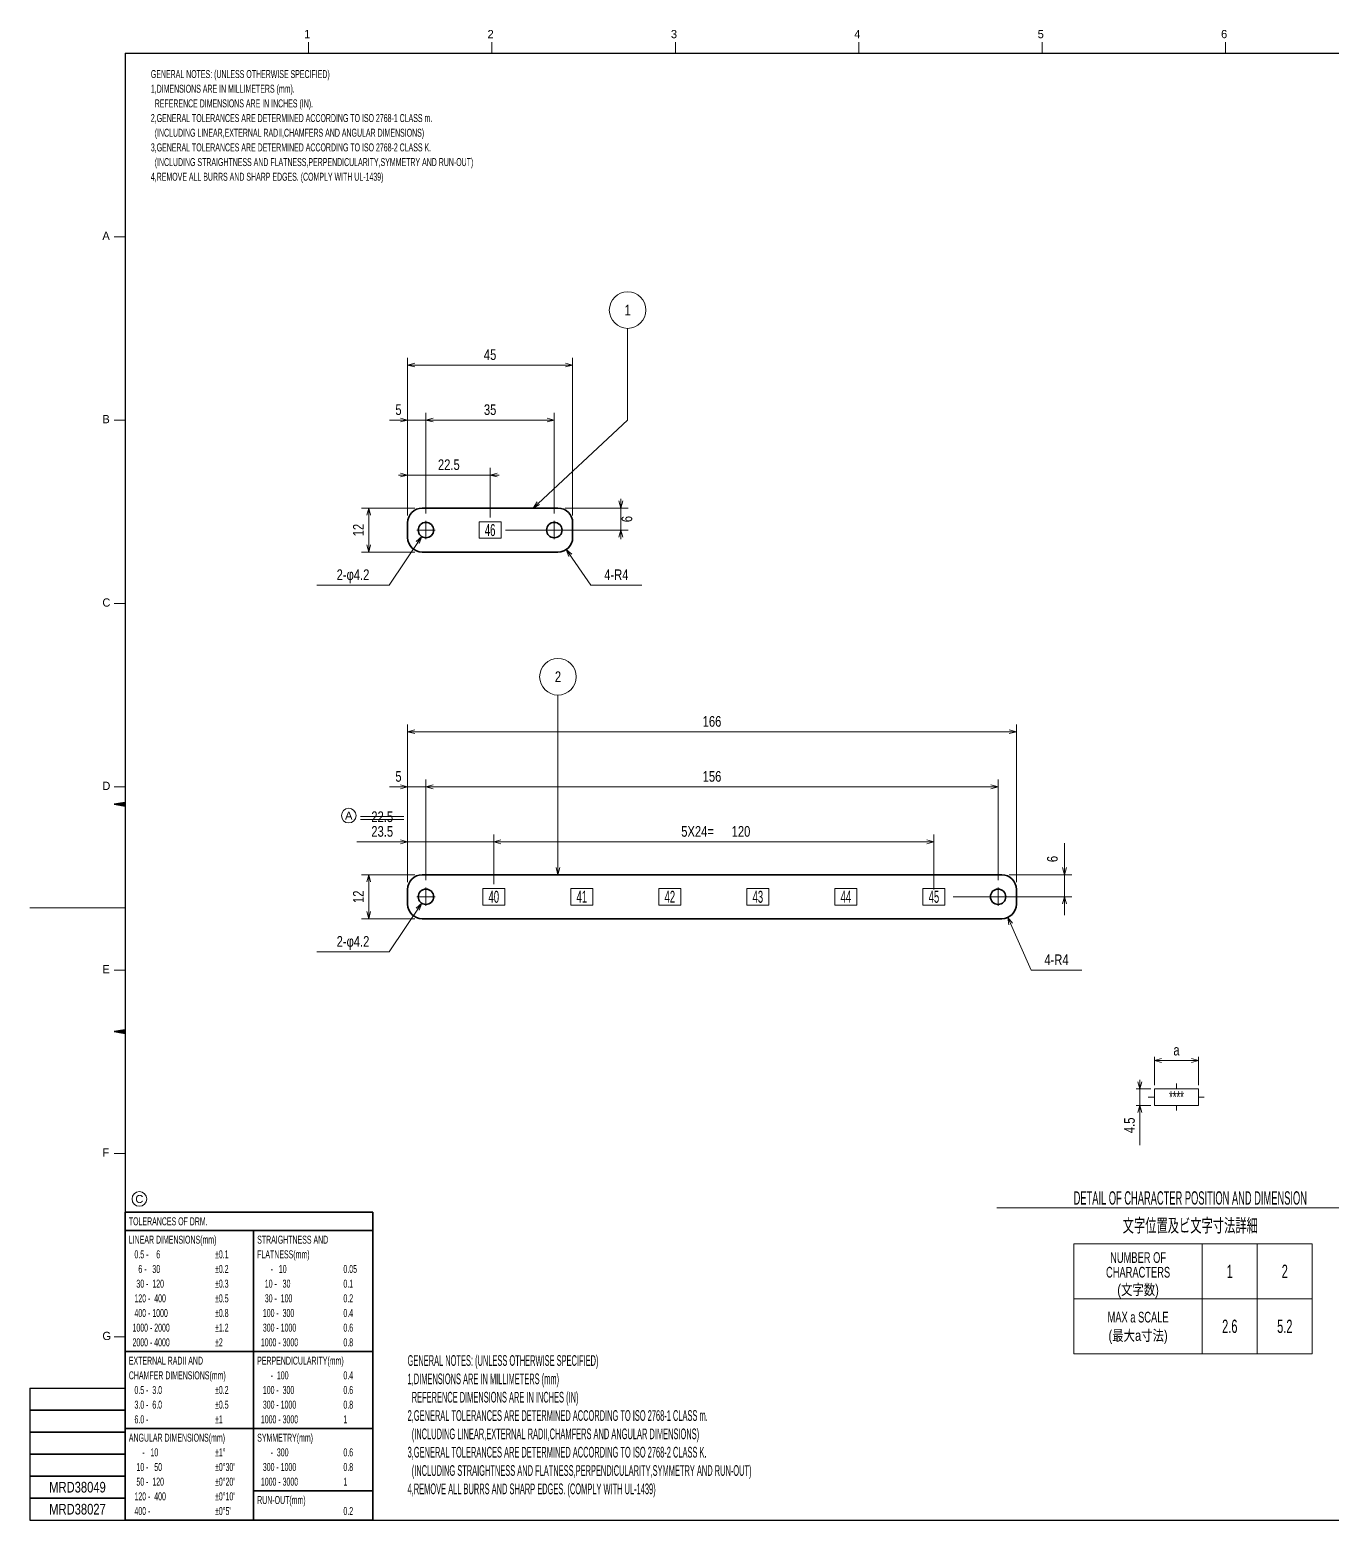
# Model space of a CAD drawing. Header units: millimetres. Extents: x 7 to 587, y 2 to 418.
# Drawn here: x 7 to 362.1, y 10 to 416.4 of the extents above; entities that cross this region are included whole.
import ezdxf
from ezdxf.enums import TextEntityAlignment as Align

# ---------------------------------------------------------------- set-up
doc = ezdxf.new("R2010")
doc.units = ezdxf.units.MM
doc.linetypes.add('DASHDOT', pattern=[25.3, 12.7, -6.3, 0, -6.3])
doc.linetypes.add('DIVIDE', pattern=[31.6, 12.7, -6.3, 0, -6.3, 0, -6.3])
for name, color, linetype in [('GR1_03', 7, 'Continuous'), ('GR1_08', 7, 'Continuous'), ('GR1_15', 7, 'Continuous'), ('GR1_16', 7, 'Continuous'), ('図面枠C7M', 7, 'Continuous'), ('表題、部品表_01', 7, 'Continuous'), ('表題、部品表_訂正', 7, 'Continuous')]:
    doc.layers.add(name, color=color, linetype=linetype)
doc.styles.add('HG丸ｺﾞｼｯｸM-PRO', font='')
doc.styles.get('HG丸ｺﾞｼｯｸM-PRO').set_extended_font_data('HG丸ｺﾞｼｯｸM-PRO')

# ---------------------------------------------------------------- blocks, each defined once
blk = doc.blocks.new('BLKF024')
at = {"layer": '図面枠C7M', "color": 3, "linetype": 'Continuous', "lineweight": 35}
for p, q in [((30.067393, 143.236108), (30.09438, 143.263095)), ((30.188706, 143.216), (30.264271, 143.291564)), ((30.310019, 143.195891), (30.434161, 143.320033)), ((30.431331, 143.175782), (30.604052, 143.348503)), ((30.552644, 143.155673), (30.773942, 143.376972)), ((30.673956, 143.135565), (30.943833, 143.405441)), ((30.795269, 143.115456), (31.113723, 143.43391)), ((30.916582, 143.095347), (31.283614, 143.462379)), ((31.037894, 143.075238), (31.453504, 143.490848)), ((31.159207, 143.05513), (31.623395, 143.519317)), ((31.280519, 143.035021), (31.793285, 143.547787)), ((31.401832, 143.014912), (31.963176, 143.576256)), ((31.523145, 142.994803), (32.133066, 143.604725)), ((31.644457, 142.974695), (32.302957, 143.633194)), ((31.76577, 142.954586), (32.472847, 143.661663)), ((31.887082, 142.934477), (32.642738, 143.690132)), ((32.008395, 142.914368), (32.812628, 143.718601)), ((32.129708, 142.894259), (32.982519, 143.747071)), ((32.25102, 142.874151), (33, 143.62313)), ((32.372333, 142.854042), (33, 143.481709)), ((32.493645, 142.833933), (33, 143.340288)), ((32.614958, 142.813824), (33, 143.198866)), ((32.736271, 142.793716), (33, 143.057445)), ((32.857583, 142.773607), (33, 142.916024)), ((32.978896, 142.753498), (33, 142.774602))]:
    blk.add_line(p, q, dxfattribs=at)
blk = doc.blocks.new('BLKF025')
at = {"layer": '図面枠C7M', "color": 3, "linetype": 'Continuous', "lineweight": 35}
for p, q in [((30.067393, 205.236108), (30.09438, 205.263095)), ((30.188706, 205.216), (30.264271, 205.291564)), ((30.310019, 205.195891), (30.434161, 205.320033)), ((30.431331, 205.175782), (30.604052, 205.348503)), ((30.552644, 205.155673), (30.773942, 205.376972)), ((30.673956, 205.135565), (30.943833, 205.405441)), ((30.795269, 205.115456), (31.113723, 205.43391)), ((30.916582, 205.095347), (31.283614, 205.462379)), ((31.037894, 205.075238), (31.453504, 205.490848)), ((31.159207, 205.05513), (31.623395, 205.519317)), ((31.280519, 205.035021), (31.793285, 205.547787)), ((31.401832, 205.014912), (31.963176, 205.576256)), ((31.523145, 204.994803), (32.133066, 205.604725)), ((31.644457, 204.974695), (32.302957, 205.633194)), ((31.76577, 204.954586), (32.472847, 205.661663)), ((31.887082, 204.934477), (32.642738, 205.690132)), ((32.008395, 204.914368), (32.812628, 205.718601)), ((32.129708, 204.894259), (32.982519, 205.747071)), ((32.25102, 204.874151), (33, 205.62313)), ((32.372333, 204.854042), (33, 205.481709)), ((32.493645, 204.833933), (33, 205.340288)), ((32.614958, 204.813824), (33, 205.198866)), ((32.736271, 204.793716), (33, 205.057445)), ((32.857583, 204.773607), (33, 204.916024)), ((32.978896, 204.753498), (33, 204.774602))]:
    blk.add_line(p, q, dxfattribs=at)
blk = doc.blocks.new('BLKF023')
at = {"layer": '図面枠C7M', "color": 4, "linetype": 'Continuous', "lineweight": 13}
for p, q in [((83, 413), (83, 410)), ((133, 413), (133, 410)), ((183, 413), (183, 410)), ((233, 413), (233, 410)), ((283, 413), (283, 410)), ((333, 413), (333, 410)), ((30, 360), (33, 360)), ((30, 310), (33, 310)), ((30, 260), (33, 260)), ((30, 210), (33, 210)), ((7, 177), (33, 177)), ((30, 160), (33, 160)), ((30, 110), (33, 110)), ((30, 60), (33, 60))]:
    blk.add_line(p, q, dxfattribs=at)
at = {"layer": '図面枠C7M', "color": 2, "linetype": 'Continuous', "lineweight": 25}
for p, q in [((33, 410), (587, 410)), ((33, 410), (33, 10)), ((7, 46), (7, 10)), ((7, 46), (33, 46)), ((7, 10), (587, 10))]:
    blk.add_line(p, q, dxfattribs=at)
at = {"layer": '図面枠C7M', "color": 3, "linetype": 'Continuous', "lineweight": 35}
for p, q in [((33, 205.75), (30, 205.25)), ((30, 205.25), (33, 204.75)), ((33, 143.75), (30, 143.25)), ((30, 143.25), (33, 142.75)), ((7, 40), (33, 40)), ((7, 34), (33, 34)), ((7, 28), (33, 28)), ((7, 22), (33, 22)), ((7, 16), (33, 16))]:
    blk.add_line(p, q, dxfattribs=at)
for name in ['BLKF025', 'BLKF024']:
    blk.add_blockref(name, (0, 0), dxfattribs=at)
at = {"layer": '図面枠C7M', "color": 4, "linetype": 'Continuous', "lineweight": 13, "style": 'HG丸ｺﾞｼｯｸM-PRO'}
for s, width, p in [('1', 1.003994, (81.79, 413.45)), ('2', 1.003994, (131.79, 413.45)), ('3', 1.003994, (181.79, 413.45)), ('4', 1.003994, (231.79, 413.45)), ('5', 1.003994, (281.79, 413.45)), ('6', 1.003994, (331.79, 413.45)), ('A', 1.002405, (26.79, 358.45)), ('B', 1.004704, (26.79, 308.45)), ('D', 1.002334, (26.79, 208.45)), ('E', 1.001589, (26.79, 158.45)), ('F', 0.998986, (26.79, 108.45)), ('G', 1.003714, (26.79, 58.45))]:
    blk.add_text(s, height=2.25, dxfattribs=dict(at, width=width)).set_placement(p, align=Align.BOTTOM_LEFT)
at = {"layer": '図面枠C7M', "color": 3, "linetype": 'Continuous', "lineweight": 35, "style": 'HG丸ｺﾞｼｯｸM-PRO', "width": 1.001214}
blk.add_text('C', height=2.25, dxfattribs=at).set_placement((26.79, 258.45), align=Align.BOTTOM_LEFT)
blk = doc.blocks.new('BLKF028')
at = {"layer": '表題、部品表_01', "color": 4, "linetype": 'DIVIDE', "lineweight": 13}
for p, q in [((313.64, 127.62), (325.64, 127.62)), ((313.64, 123.12), (313.64, 127.62)), ((325.64, 127.62), (325.64, 123.12)), ((325.64, 123.12), (313.64, 123.12))]:
    blk.add_line(p, q, dxfattribs=at)
blk = doc.blocks.new('BLKF027')
at = {"layer": '表題、部品表_01', "color": 4, "linetype": 'DASHDOT', "lineweight": 13}
for p, q in [((319.64, 129.12), (319.64, 127.62)), ((313.64, 125.37), (311.9, 125.37)), ((319.64, 123.12), (319.64, 121.73)), ((327.17, 125.37), (325.64, 125.37))]:
    blk.add_line(p, q, dxfattribs=at)
at = {"layer": '表題、部品表_01', "color": 4, "linetype": 'DIVIDE', "lineweight": 13}
blk.add_blockref('BLKF028', (0, 0), dxfattribs=at)
blk = doc.blocks.new('FXTIP_ARROW_S')
at = {"color": 0, "linetype": 'Continuous', "lineweight": -2}
for q in [(-1, 0), (-0.97, 0.26), (-0.97, -0.26)]:
    blk.add_line((0, 0), q, dxfattribs=at)
blk = doc.blocks.new('FXTIP_ARROW_E')
at = {"color": 0, "linetype": 'Continuous', "lineweight": -2}
for q in [(-1, 0), (-0.97, 0.26), (-0.97, -0.26)]:
    blk.add_line((0, 0), q, dxfattribs=at)
blk = doc.blocks.new('BLKF029')
at = {"layer": '表題、部品表_01', "color": 4, "linetype": 'Continuous', "lineweight": 13}
for p, q in [((291.67, 85.37), (356.67, 85.37)), ((291.67, 85.37), (291.67, 55.37)), ((326.67, 85.37), (326.67, 55.37)), ((341.67, 85.37), (341.67, 55.37)), ((356.67, 85.37), (356.67, 55.37)), ((291.67, 70.37), (356.67, 70.37)), ((291.67, 55.37), (356.67, 55.37))]:
    blk.add_line(p, q, dxfattribs=at)
at = {"layer": '表題、部品表_01', "color": 3, "linetype": 'Continuous', "lineweight": 35, "style": 'HG丸ｺﾞｼｯｸM-PRO'}
for s, height, width, p in [('NUMBER OF', 2.909, 0.652209, (309.17, 81.62)), ('CHARACTERS', 2.909, 0.652208, (309.17, 77.62)), ('(文字数)', 2.909, 0.781847, (309.17, 72.87)), ('MAX a SCALE', 2.9091, 0.651872, (309.17, 65.37)), ('(最大a寸法)', 2.909, 0.781984, (309.17, 60.37))]:
    blk.add_text(s, height=height, dxfattribs=dict(at, width=width)).set_placement(p, align=Align.MIDDLE_CENTER)
blk = doc.blocks.new('BLKF037')
at = {"layer": 'GR1_08', "color": 3, "linetype": 'Continuous', "lineweight": 35}
for p, q in [((114, 186), (272, 186)), ((110, 178), (110, 182)), ((276, 178), (276, 182)), ((114, 174), (272, 174))]:
    blk.add_line(p, q, dxfattribs=at)
for centre in [(115, 180), (271, 180)]:
    blk.add_circle(centre, 2.1, dxfattribs=at)
for centre, start, end in [((114, 182), 90, 180), ((272, 182), 360, 90), ((114, 178), 180, 270), ((272, 178), 270, 360)]:
    blk.add_arc(centre, 4, start, end, dxfattribs=at)
blk = doc.blocks.new('BLKF038')
at = {"layer": 'GR1_03', "color": 4, "linetype": 'DIVIDE', "lineweight": 13}
for p, q in [((136.5, 182.25), (130.5, 182.25)), ((130.5, 182.25), (130.5, 177.75)), ((136.5, 177.75), (136.5, 182.25)), ((130.5, 177.75), (136.5, 177.75))]:
    blk.add_line(p, q, dxfattribs=at)
blk = doc.blocks.new('BLKF039')
at = {"layer": 'GR1_03', "color": 4, "linetype": 'DIVIDE', "lineweight": 13}
for p, q in [((160.5, 182.25), (154.5, 182.25)), ((154.5, 182.25), (154.5, 177.75)), ((160.5, 177.75), (160.5, 182.25)), ((154.5, 177.75), (160.5, 177.75))]:
    blk.add_line(p, q, dxfattribs=at)
blk = doc.blocks.new('BLKF040')
at = {"layer": 'GR1_03', "color": 4, "linetype": 'DIVIDE', "lineweight": 13}
for p, q in [((184.5, 182.25), (178.5, 182.25)), ((178.5, 182.25), (178.5, 177.75)), ((184.5, 177.75), (184.5, 182.25)), ((178.5, 177.75), (184.5, 177.75))]:
    blk.add_line(p, q, dxfattribs=at)
blk = doc.blocks.new('BLKF041')
at = {"layer": 'GR1_03', "color": 4, "linetype": 'DIVIDE', "lineweight": 13}
for p, q in [((208.5, 182.25), (202.5, 182.25)), ((202.5, 182.25), (202.5, 177.75)), ((208.5, 177.75), (208.5, 182.25)), ((202.5, 177.75), (208.5, 177.75))]:
    blk.add_line(p, q, dxfattribs=at)
blk = doc.blocks.new('BLKF042')
at = {"layer": 'GR1_03', "color": 4, "linetype": 'DIVIDE', "lineweight": 13}
for p, q in [((232.5, 182.25), (226.5, 182.25)), ((226.5, 182.25), (226.5, 177.75)), ((232.5, 177.75), (232.5, 182.25)), ((226.5, 177.75), (232.5, 177.75))]:
    blk.add_line(p, q, dxfattribs=at)
blk = doc.blocks.new('BLKF043')
at = {"layer": 'GR1_03', "color": 4, "linetype": 'DIVIDE', "lineweight": 13}
for p, q in [((256.5, 182.25), (250.5, 182.25)), ((250.5, 182.25), (250.5, 177.75)), ((256.5, 177.75), (256.5, 182.25)), ((250.5, 177.75), (256.5, 177.75))]:
    blk.add_line(p, q, dxfattribs=at)
blk = doc.blocks.new('BLKF044')
at = {"layer": 'GR1_08', "color": 3, "linetype": 'Continuous', "lineweight": 35}
for p, q in [((114, 286), (151, 286)), ((110, 278), (110, 282)), ((155, 278), (155, 282)), ((114, 274), (151, 274))]:
    blk.add_line(p, q, dxfattribs=at)
for centre in [(115, 280), (150, 280)]:
    blk.add_circle(centre, 2.1, dxfattribs=at)
for centre, start, end in [((114, 282), 90, 180), ((151, 282), 360, 90), ((114, 278), 180, 270), ((151, 278), 270, 360)]:
    blk.add_arc(centre, 4, start, end, dxfattribs=at)
blk = doc.blocks.new('BLKF045')
at = {"layer": 'GR1_03', "color": 4, "linetype": 'DIVIDE', "lineweight": 13}
for p, q in [((135.5, 282.25), (129.5, 282.25)), ((129.5, 282.25), (129.5, 277.75)), ((135.5, 277.75), (135.5, 282.25)), ((129.5, 277.75), (135.5, 277.75))]:
    blk.add_line(p, q, dxfattribs=at)
blk = doc.blocks.new('BLKF046')
at = {"layer": '表題、部品表_訂正', "color": 4, "linetype": 'Continuous', "lineweight": 13}
blk.add_circle((93.96, 202.14), 2, dxfattribs=at)
at = {"layer": '表題、部品表_訂正', "color": 4, "linetype": 'Continuous', "lineweight": 13, "style": 'HG丸ｺﾞｼｯｸM-PRO', "width": 1.042301}
blk.add_text('A', height=2.18, dxfattribs=at).set_placement((93.96, 202.14), align=Align.MIDDLE_CENTER)
blk = doc.blocks.new('BLKF049')
at = {"layer": '図面枠C7M', "color": 3, "linetype": 'Continuous', "lineweight": 35}
for p, q in [((33, 94), (100.5, 94)), ((33, 94), (33, 10)), ((100.5, 10), (100.5, 94)), ((33, 89), (100.5, 89)), ((68, 10), (68, 89)), ((33, 56), (68, 56)), ((68, 56), (100.5, 56)), ((33, 35), (68, 35)), ((68, 35), (100.5, 35)), ((68, 18), (100.5, 18)), ((33, 10), (100.5, 10))]:
    blk.add_line(p, q, dxfattribs=at)
at = {"layer": '図面枠C7M', "color": 4, "linetype": 'Continuous', "lineweight": 13, "style": 'HG丸ｺﾞｼｯｸM-PRO'}
for s, height, width, p in [('TOLERANCES OF DRM.', 2.1818, 0.522208, (34, 91.5)), ('LINEAR DIMENSIONS(mm)', 2.1818, 0.521664, (34, 86.5)), ('STRAIGHTNESS AND', 2.1818, 0.521949, (69, 86.5)), (' 0.5 -    6', 2.1818, 0.524049, (35, 82.5)), ('±0.1', 2.182, 0.52198, (57.5, 82.5)), ('FLATNESS(mm)', 2.1818, 0.521994, (69, 82.5)), ('   6 -   30', 2.1818, 0.52397, (35, 78.5)), ('±0.2', 2.182, 0.52198, (57.5, 78.5)), ('     -   10', 2.1818, 0.524651, (70, 78.5)), ('0.05', 2.182, 0.52205, (92.5, 78.5)), ('  30 -  120', 2.1818, 0.522893, (35, 74.5)), ('±0.3', 2.182, 0.52198, (57.5, 74.5)), ('  10 -   30', 2.1818, 0.523391, (70, 74.5)), ('0.1', 2.182, 0.522424, (92.5, 74.5)), (' 120 -  400', 2.1818, 0.52246, (35, 70.5)), ('±0.5', 2.182, 0.52198, (57.5, 70.5)), ('  30 -  100', 2.1818, 0.522893, (70, 70.5)), ('0.2', 2.182, 0.522424, (92.5, 70.5)), (' 400 - 1000', 2.1818, 0.52208, (35, 66.5)), ('±0.8', 2.182, 0.52198, (57.5, 66.5)), (' 100 -  300', 2.1818, 0.52246, (70, 66.5)), ('0.4', 2.182, 0.522424, (92.5, 66.5)), ('1000 - 2000', 2.1818, 0.521744, (35, 62.5)), ('±1.2', 2.182, 0.52198, (57.5, 62.5)), (' 300 - 1000', 2.1818, 0.52208, (70, 62.5)), ('0.6', 2.182, 0.522424, (92.5, 62.5)), ('2000 - 4000', 2.1818, 0.521744, (35, 58.5)), ('±2', 2.182, 0.521216, (57.5, 58.5)), ('1000 - 3000', 2.1818, 0.521744, (70, 58.5)), ('0.8', 2.182, 0.522424, (92.5, 58.5)), ('EXTERNAL RADII AND', 2.1818, 0.522426, (34, 53.5)), ('PERPENDICULARITY(mm)', 2.1818, 0.521822, (69, 53.5)), ('CHAMFER DIMENSIONS(mm)', 2.1818, 0.521615, (34, 49.5)), ('     -  100', 2.1818, 0.52397, (70, 49.5)), ('0.4', 2.182, 0.522424, (92.5, 49.5)), (' 0.5 -  3.0', 2.1818, 0.523514, (35, 45.5)), ('±0.2', 2.182, 0.52198, (57.5, 45.5)), (' 100 -  300', 2.1818, 0.52246, (70, 45.5)), ('0.6', 2.182, 0.522424, (92.5, 45.5)), (' 3.0 -  6.0', 2.1818, 0.523514, (35, 41.5)), ('±0.5', 2.182, 0.52198, (57.5, 41.5)), (' 300 - 1000', 2.1818, 0.52208, (70, 41.5)), ('0.8', 2.182, 0.522424, (92.5, 41.5)), (' 6.0 -', 2.182, 0.523279, (35, 37.5)), ('±1', 2.182, 0.521216, (57.5, 37.5)), ('1000 - 3000', 2.1818, 0.521744, (70, 37.5)), ('1', 2.18, 0.521199, (92.5, 37.5)), ('ANGULAR DIMENSIONS(mm)', 2.1818, 0.521887, (34, 32.5)), ('SYMMETRY(mm)', 2.1818, 0.521222, (69, 32.5)), ('     -   10', 2.1818, 0.524651, (35, 28.5)), ('±1°', 2.182, 0.52122, (57.5, 28.5)), ('     -  300', 2.1818, 0.52397, (70, 28.5)), ('0.6', 2.182, 0.522424, (92.5, 28.5)), ('  10 -   50', 2.1818, 0.523391, (35, 24.5)), ("±0°30'", 2.182, 0.521679, (57.5, 24.5)), (' 300 - 1000', 2.1818, 0.52208, (70, 24.5)), ('0.8', 2.182, 0.522424, (92.5, 24.5)), ('  50 -  120', 2.1818, 0.522893, (35, 20.5)), ("±0°20'", 2.182, 0.521679, (57.5, 20.5)), ('1000 - 3000', 2.1818, 0.521744, (70, 20.5)), ('1', 2.18, 0.521199, (92.5, 20.5)), (' 120 -  400', 2.1818, 0.52246, (35, 16.5)), ("±0°10'", 2.182, 0.521679, (57.5, 16.5)), ('RUN-OUT(mm)', 2.1818, 0.521162, (69, 15.5)), (' 400 -', 2.182, 0.52234, (35, 12.5)), ("±0°5'", 2.182, 0.521776, (57.5, 12.5)), ('0.2', 2.182, 0.522424, (92.5, 12.5))]:
    blk.add_text(s, height=height, dxfattribs=dict(at, width=width)).set_placement(p, align=Align.MIDDLE_LEFT)
blk = doc.blocks.new('BLKF050')
at = {"layer": '表題、部品表_訂正', "color": 4, "linetype": 'Continuous', "lineweight": 13}
blk.add_circle((36.87, 97.59), 2, dxfattribs=at)
at = {"layer": '表題、部品表_訂正', "color": 4, "linetype": 'Continuous', "lineweight": 13, "style": 'HG丸ｺﾞｼｯｸM-PRO', "width": 1.042931}
blk.add_text('C', height=2.18, dxfattribs=at).set_placement((36.87, 97.59), align=Align.MIDDLE_CENTER)

msp = doc.modelspace()

# ---------------------------------------------------------------- linework, layer by layer
at = {"layer": 'GR1_08', "color": 4, "linetype": 'DASHDOT', "lineweight": 13}
for p, q in [((115, 277.5), (115, 282.5)), ((150, 277.5), (150, 282.5)), ((117.5, 280), (112.5, 280)), ((152.5, 280), (147.5, 280)), ((117.5, 180), (112.5, 180)), ((115, 177.5), (115, 182.5)), ((273.5, 180), (268.5, 180)), ((271, 177.5), (271, 182.5))]:
    msp.add_line(p, q, dxfattribs=at)
at = {"layer": 'GR1_15', "color": 4, "linetype": 'Continuous', "lineweight": 13}
for p, q in [((170, 310), (170, 335)), ((144.23, 286), (170, 310)), ((151, 186), (151, 235))]:
    msp.add_line(p, q, dxfattribs=at)
for centre in [(170, 340), (151, 240)]:
    msp.add_circle(centre, 5, dxfattribs=at)
at = {"layer": 'GR1_16', "color": 4, "linetype": 'Continuous', "lineweight": 13}
for p, q in [((110, 284), (110, 327)), ((155, 284), (155, 327)), ((110, 325), (155, 325)), ((105.04, 310), (110, 310)), ((110, 284), (110, 312)), ((110, 310), (115, 310)), ((115, 284.5), (115, 312)), ((115, 310), (150, 310)), ((150, 284.5), (150, 312)), ((110, 284), (110, 297)), ((132.5, 283.4), (132.5, 297)), ((107.5, 295), (110, 295)), ((110, 295), (132.5, 295)), ((132.5, 295), (135, 295)), ((112, 286), (97.41, 286)), ((99.41, 274), (99.41, 286)), ((153, 286), (170.12, 286)), ((168.12, 286), (168.12, 288.5)), ((168.12, 280), (168.12, 286)), ((113.84, 278.25), (105, 265)), ((136.73, 280), (170.12, 280)), ((168.12, 277.5), (168.12, 280)), ((112, 274), (97.41, 274)), ((153.28, 274.71), (160, 265)), ((105, 265), (85.24, 265)), ((160, 265), (173.84, 265)), ((110, 184), (110, 227)), ((110, 225), (276, 225)), ((276, 184), (276, 227)), ((110, 184), (110, 212)), ((115, 184.5), (115, 212)), ((271, 184.5), (271, 212)), ((105.04, 210), (110, 210)), ((110, 210), (115, 210)), ((115, 210), (271, 210)), ((110, 184), (110, 197)), ((133.5, 183.4), (133.5, 197)), ((253.5, 182), (253.5, 197)), ((96.16, 195), (110, 195)), ((110, 195), (133.5, 195)), ((133.5, 195), (253.5, 195)), ((289.12, 186), (289.12, 194.61)), ((112, 186), (97.41, 186)), ((99.41, 174), (99.41, 186)), ((274, 186), (291.12, 186)), ((289.12, 180), (289.12, 186)), ((258.73, 180), (291.12, 180)), ((289.12, 175), (289.12, 180)), ((113.84, 178.25), (105, 165)), ((112, 174), (97.41, 174)), ((273.62, 174.34), (280, 160)), ((105, 165), (85.24, 165)), ((280, 160), (293.84, 160))]:
    msp.add_line(p, q, dxfattribs=at)
at = {"layer": '表題、部品表_01', "color": 4, "linetype": 'Continuous', "lineweight": 13}
for p, q in [((313.64, 128.62), (313.64, 136.37)), ((313.64, 135.37), (325.64, 135.37)), ((325.64, 128.62), (325.64, 136.37)), ((309.64, 127.62), (309.64, 130.12)), ((312.64, 127.62), (308.64, 127.62)), ((309.64, 123.12), (309.64, 127.62)), ((312.64, 123.12), (308.64, 123.12)), ((309.64, 112.24), (309.64, 123.12)), ((270.7, 95.17), (376.1, 95.17))]:
    msp.add_line(p, q, dxfattribs=at)
at = {"layer": '表題、部品表_訂正', "color": 4, "linetype": 'Continuous', "lineweight": 13}
for p, q in [((97.16, 201.9), (109, 201.9)), ((97.16, 201.1), (109, 201.1))]:
    msp.add_line(p, q, dxfattribs=at)

# ---------------------------------------------------------------- block references
at = {"layer": 'GR1_03', "color": 4, "linetype": 'DIVIDE', "lineweight": 13}
for name in ['BLKF045', 'BLKF038', 'BLKF039', 'BLKF040', 'BLKF041', 'BLKF042', 'BLKF043']:
    msp.add_blockref(name, (0, 0), dxfattribs=at)
at = {"layer": 'GR1_08', "color": 3, "linetype": 'Continuous', "lineweight": 35}
for name in ['BLKF044', 'BLKF037']:
    msp.add_blockref(name, (0, 0), dxfattribs=at)
at = {"layer": 'GR1_15', "color": 4, "linetype": 'Continuous', "lineweight": 13, "xscale": 2, "yscale": 2}
for p, rotation in [((144.23, 286), 222.9638289687456), ((151, 186), 270)]:
    msp.add_blockref('FXTIP_ARROW_S', p, dxfattribs=dict(at, rotation=rotation))
at = {"layer": 'GR1_16', "color": 4, "linetype": 'Continuous', "lineweight": 13, "xscale": 2, "yscale": 2}
for name, p, rotation in [('FXTIP_ARROW_S', (110, 325), 180), ('FXTIP_ARROW_E', (155, 325), 360), ('FXTIP_ARROW_E', (110, 310), 360), ('FXTIP_ARROW_S', (115, 310), 180), ('FXTIP_ARROW_E', (150, 310), 360), ('FXTIP_ARROW_E', (110, 295), 360), ('FXTIP_ARROW_S', (132.5, 295), 180), ('FXTIP_ARROW_E', (99.41, 286), 90), ('FXTIP_ARROW_S', (168.12, 286), 270), ('FXTIP_ARROW_S', (113.84, 278.25), 56.30993247402024), ('FXTIP_ARROW_E', (168.12, 280), 90), ('FXTIP_ARROW_S', (99.41, 274), 270), ('FXTIP_ARROW_S', (153.28, 274.71), 124.6951535326985), ('FXTIP_ARROW_S', (110, 225), 180), ('FXTIP_ARROW_E', (276, 225), 360), ('FXTIP_ARROW_E', (110, 210), 360), ('FXTIP_ARROW_S', (115, 210), 180), ('FXTIP_ARROW_E', (271, 210), 360), ('FXTIP_ARROW_E', (110, 195), 360), ('FXTIP_ARROW_S', (133.5, 195), 180), ('FXTIP_ARROW_E', (253.5, 195), 360), ('FXTIP_ARROW_S', (289.12, 186), 270), ('FXTIP_ARROW_E', (99.41, 186), 90), ('FXTIP_ARROW_E', (289.12, 180), 90), ('FXTIP_ARROW_S', (99.41, 174), 270), ('FXTIP_ARROW_S', (113.84, 178.25), 56.30993247402021), ('FXTIP_ARROW_S', (273.62, 174.34), 113.9624889754278)]:
    msp.add_blockref(name, p, dxfattribs=dict(at, rotation=rotation))
at = {"layer": '図面枠C7M', "color": 4, "linetype": 'Continuous', "lineweight": 13}
for name in ['BLKF023', 'BLKF049']:
    msp.add_blockref(name, (0, 0), dxfattribs=at)
at = {"layer": '表題、部品表_01', "color": 4, "linetype": 'Continuous', "lineweight": 13, "xscale": 2, "yscale": 2}
for name, p, rotation in [('FXTIP_ARROW_S', (313.64, 135.37), 180), ('FXTIP_ARROW_E', (325.64, 135.37), 360), ('FXTIP_ARROW_S', (309.64, 127.62), 270), ('FXTIP_ARROW_E', (309.64, 123.12), 90)]:
    msp.add_blockref(name, p, dxfattribs=dict(at, rotation=rotation))
at = {"layer": '表題、部品表_01', "color": 4, "linetype": 'DASHDOT', "lineweight": 13}
msp.add_blockref('BLKF027', (0, 0), dxfattribs=at)
at = {"layer": '表題、部品表_01', "color": 4, "linetype": 'Continuous', "lineweight": 13}
msp.add_blockref('BLKF029', (0, 0), dxfattribs=at)
at = {"layer": '表題、部品表_訂正', "color": 4, "linetype": 'Continuous', "lineweight": 13}
for name in ['BLKF046', 'BLKF050']:
    msp.add_blockref(name, (0, 0), dxfattribs=at)

# ---------------------------------------------------------------- texts
at = {"layer": 'GR1_08', "color": 3, "linetype": 'Continuous', "lineweight": 35, "style": 'HG丸ｺﾞｼｯｸM-PRO', "width": 0.592521}
for s, p in [('46', (132.5, 280)), ('40', (133.5, 180)), ('41', (157.5, 180)), ('42', (181.5, 180)), ('43', (205.5, 180)), ('44', (229.5, 180)), ('45', (253.5, 180))]:
    msp.add_text(s, height=3.273, dxfattribs=at).set_placement(p, align=Align.MIDDLE_CENTER)
at = {"layer": 'GR1_15', "color": 3, "linetype": 'Continuous', "lineweight": 35, "style": 'HG丸ｺﾞｼｯｸM-PRO', "width": 0.784542}
for s, p in [('1', (170, 340)), ('2', (151, 240))]:
    msp.add_text(s, height=2.91, rotation=0, dxfattribs=at).set_placement(p, align=Align.MIDDLE_CENTER)
at = {"layer": 'GR1_16', "color": 3, "linetype": 'Continuous', "lineweight": 35, "style": 'HG丸ｺﾞｼｯｸM-PRO'}
for s, height, rotation, width, p in [('45', 2.909, 0, 0.784542, (132.5, 325.5)), ('5', 2.91, 0, 0.784542, (107.52, 310.5)), ('35', 2.909, 0, 0.784542, (132.5, 310.5)), ('22.5', 2.909, 0, 0.784749, (121.25, 295.5)), ('12', 2.909, 90, 0.784542, (98.91, 280)), ('6', 2.91, 90, 0.784542, (172.12, 283)), ('166', 2.909, 0, 0.784542, (193, 225.5)), ('5', 2.91, 0, 0.784542, (107.52, 210.5)), ('156', 2.909, 0, 0.784542, (193, 210.5)), ('23.5', 2.909, 0, 0.784749, (103.08, 195.5)), ('5X24=', 2.909, 0, 0.78375, (189.06, 195.5)), ('120', 2.909, 0, 0.784542, (200.9, 195.5)), ('6', 2.91, 90, 0.784542, (288.12, 190.3)), ('12', 2.909, 90, 0.784542, (98.91, 180))]:
    msp.add_text(s, height=height, rotation=rotation, dxfattribs=dict(at, width=width)).set_placement(p, align=Align.BOTTOM_CENTER)
for s, width, p in [('2-φ4.2', 0.783565, (95.12, 265.5)), ('4-R4', 0.783129, (166.92, 265.5)), ('2-φ4.2', 0.783565, (95.12, 165.5)), ('4-R4', 0.783129, (286.92, 160.5))]:
    msp.add_text(s, height=2.909, dxfattribs=dict(at, width=width)).set_placement(p, align=Align.BOTTOM_CENTER)
at = {"layer": '図面枠C7M', "color": 3, "linetype": 'Continuous', "lineweight": 35, "style": 'HG丸ｺﾞｼｯｸM-PRO'}
for s, height, width, p in [('GENERAL NOTES: (UNLESS OTHERWISE SPECIFIED)', 2.1818, 0.52211, (40, 405.44)), ('1,DIMENSIONS ARE IN MILLIMETERS (mm).', 2.1818, 0.522052, (40, 401.44)), ('  REFERENCE DIMENSIONS ARE IN INCHES (IN).', 2.1818, 0.522009, (40, 397.44)), ('2,GENERAL TOLERANCES ARE DETERMINED ACCORDING TO ISO 2768-1 CLASS m.', 2.1818, 0.522186, (40, 393.44)), ('  (INCLUDING LINEAR,EXTERNAL RADII,CHAMFERS AND ANGULAR DIMENSIONS)', 2.1818, 0.522355, (40, 389.44)), ('3,GENERAL TOLERANCES ARE DETERMINED ACCORDING TO ISO 2768-2 CLASS K.', 2.1818, 0.52223, (40, 385.44)), ('  (INCLUDING STRAIGHTNESS AND FLATNESS,PERPENDICULARITY,SYMMETRY AND RUN-OUT)', 2.1818, 0.522087, (40, 381.44)), ('4,REMOVE ALL BURRS AND SHARP EDGES. (COMPLY WITH UL-1439)', 2.1818, 0.52235, (40, 377.44)), ('GENERAL NOTES: (UNLESS OTHERWISE SPECIFIED)', 2.9091, 0.52211, (110, 55)), ('1,DIMENSIONS ARE IN MILLIMETERS (mm)', 2.9091, 0.521966, (110, 50)), ('  REFERENCE DIMENSIONS ARE IN INCHES (IN)', 2.9091, 0.521932, (110, 45)), ('2,GENERAL TOLERANCES ARE DETERMINED ACCORDING TO ISO 2768-1 CLASS m.', 2.9091, 0.522186, (110, 40)), ('  (INCLUDING LINEAR,EXTERNAL RADII,CHAMFERS AND ANGULAR DIMENSIONS)', 2.9091, 0.522355, (110, 35)), ('3,GENERAL TOLERANCES ARE DETERMINED ACCORDING TO ISO 2768-2 CLASS K.', 2.9091, 0.52223, (110, 30)), ('  (INCLUDING STRAIGHTNESS AND FLATNESS,PERPENDICULARITY,SYMMETRY AND RUN-OUT)', 2.9091, 0.522087, (110, 25)), ('4,REMOVE ALL BURRS AND SHARP EDGES. (COMPLY WITH UL-1439)', 2.9091, 0.52235, (110, 20))]:
    msp.add_text(s, height=height, dxfattribs=dict(at, width=width)).set_placement(p, align=Align.TOP_LEFT)
at = {"layer": '図面枠C7M', "color": 3, "linetype": 'Continuous', "lineweight": 35, "style": 'HG丸ｺﾞｼｯｸM-PRO', "width": 0.783793}
for s, p in [('MRD38049', (20, 19)), ('MRD38027', (20, 13))]:
    msp.add_text(s, height=2.909, dxfattribs=at).set_placement(p, align=Align.MIDDLE_CENTER)
at = {"layer": '表題、部品表_01', "color": 3, "linetype": 'Continuous', "lineweight": 35, "style": 'HG丸ｺﾞｼｯｸM-PRO'}
for s, height, rotation, width, p in [('a', 2.91, 0, 0.783015, (319.64, 135.87)), ('4.5', 2.909, 90, 0.784839, (309.14, 117.68))]:
    msp.add_text(s, height=height, rotation=rotation, dxfattribs=dict(at, width=width)).set_placement(p, align=Align.BOTTOM_CENTER)
for s, height, width, p in [('****', 3.273, 0.594076, (319.64, 125.37)), ('DETAIL OF CHARACTER POSITION AND DIMENSION', 3.6364, 0.522091, (323.4, 97.87)), ('文字位置及ビ文字寸法詳細', 3.6364, 0.618958, (323.4, 90.37)), ('1', 3.64, 0.619953, (334.17, 77.87)), ('2', 3.64, 0.619953, (349.17, 77.87)), ('2.6', 3.636, 0.618723, (334.17, 62.87)), ('5.2', 3.636, 0.618723, (349.17, 62.87))]:
    msp.add_text(s, height=height, dxfattribs=dict(at, width=width)).set_placement(p, align=Align.MIDDLE_CENTER)
at = {"layer": '表題、部品表_訂正', "color": 3, "linetype": 'Continuous', "lineweight": 35, "style": 'HG丸ｺﾞｼｯｸM-PRO', "width": 0.784749}
msp.add_text('22.5', height=2.909, rotation=0, dxfattribs=at).set_placement((103.08, 199.5), align=Align.BOTTOM_CENTER)

doc.saveas('drawing.dxf')
